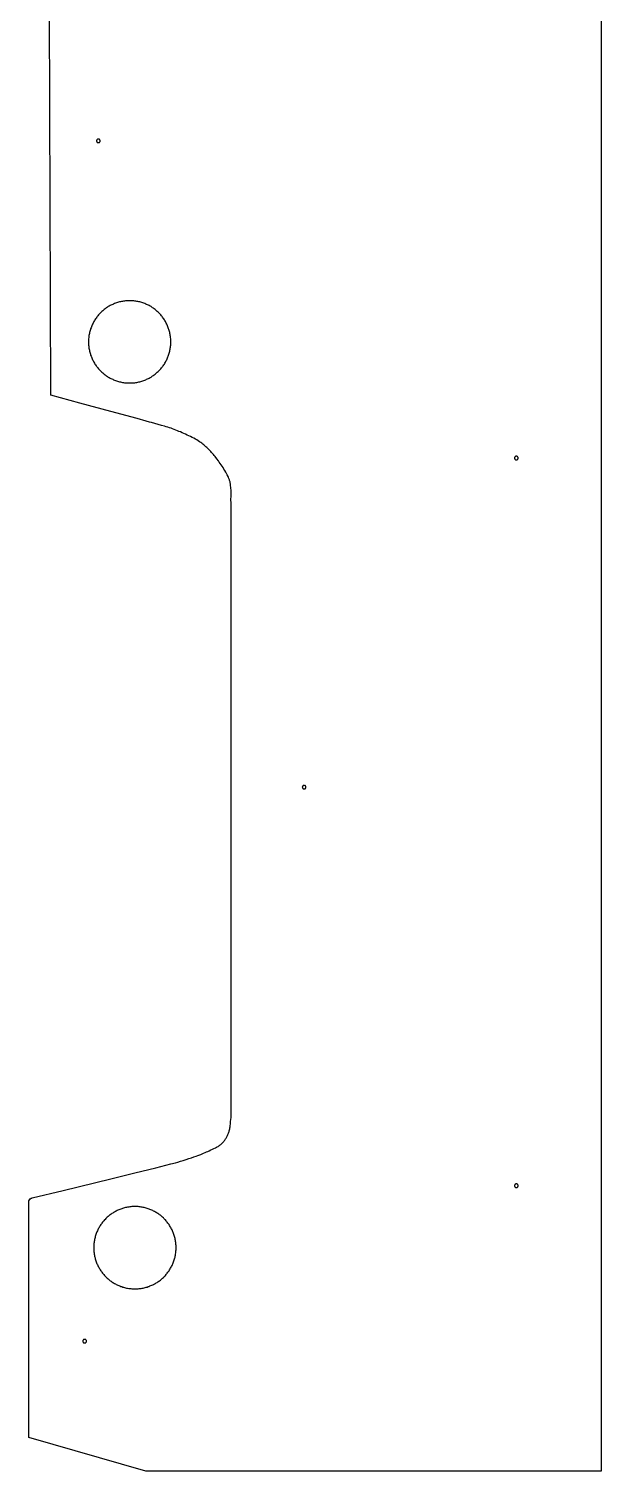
# Model space of a CAD drawing. Extents: x 436 to 6820, y 295 to 5562.
# Drawn here: x 2385 to 3011, y 1912 to 3489 of the extents above; entities that cross this region are included whole.
import ezdxf

# ---------------------------------------------------------------- set-up
doc = ezdxf.new("R2010")
doc.units = 0
doc.layers.add('Default_Layer', color=1, linetype='CONTINUOUS')

msp = doc.modelspace()

# ---------------------------------------------------------------- linework, layer by layer
at = {"layer": 'Default_Layer'}
msp.add_lwpolyline([(3010.9, 3863.2), (3010.9, 3375.3), (3010.9, 2887.5), (3010.9, 2399.6), (3010.9, 1911.7), (2512.9, 1911.7), (2385.1, 1948.3), (2385.1, 2206.2, -0.276741), (2387.5, 2210.1), (2387.8, 2210.2), (2388.1, 2210.3), (2388.5, 2210.4), (2388.9, 2210.5), (2422.8, 2218.8), (2474.9, 2231.6), (2501.1, 2238), (2523.8, 2243.6), (2540.4, 2247.8), (2545.5, 2249.1), (2548.2, 2249.8), (2551, 2250.6), (2554, 2251.5), (2557.1, 2252.5), (2560.1, 2253.5), (2563, 2254.5), (2565.7, 2255.4), (2568, 2256.3), (2569.8, 2256.9), (2573, 2258.2), (2574.6, 2258.8), (2576.2, 2259.4), (2577.8, 2260.1), (2579.3, 2260.8), (2580.9, 2261.5), (2582.4, 2262.2), (2584, 2263), (2585.8, 2263.8), (2587.5, 2264.6), (2589.3, 2265.5), (2590.2, 2266), (2591.1, 2266.4), (2592, 2266.9), (2592.8, 2267.4), (2593.6, 2268), (2594.4, 2268.5), (2595.1, 2269.1), (2595.8, 2269.7), (2596.4, 2270.3), (2597, 2270.9), (2597.6, 2271.6), (2598.2, 2272.2), (2598.7, 2272.9), (2599.3, 2273.6), (2599.8, 2274.4), (2600.3, 2275.1), (2600.7, 2275.9), (2601.2, 2276.6), (2601.6, 2277.4), (2602, 2278.2), (2602.4, 2279), (2602.8, 2279.8), (2603.1, 2280.6), (2603.5, 2281.4), (2603.8, 2282.3), (2604, 2283.2), (2604.3, 2284.1), (2604.5, 2285.1), (2604.8, 2286.2), (2604.9, 2287.2), (2605.1, 2288.3), (2605.3, 2289.4), (2605.6, 2291.7), (2605.8, 2294), (2606, 2296.3), (2606.2, 2298.5), (2606.2, 2299.6), (2606.3, 2302), (2606.3, 2310), (2606.3, 2322.1), (2606.4, 2337.7), (2606.4, 2377.9), (2606.3, 2426.9), (2606.2, 2536), (2606.2, 2588.7), (2606.2, 2635.2), (2606.2, 2681.5), (2606.2, 2734), (2606.3, 2842.6), (2606.3, 2891.5), (2606.3, 2931.7), (2606.2, 2959.7), (2606.2, 2968), (2606.2, 2970.5), (2606.2, 2971.8), (2606.1, 2973.3), (2606.1, 2974.8), (2606.2, 2977.8), (2606.2, 2980.7), (2606.2, 2982.2), (2606.2, 2983.7), (2606.2, 2985.2), (2606.1, 2986.7), (2606, 2988.1), (2605.8, 2989.6), (2605.6, 2991), (2605.5, 2991.8), (2605.4, 2992.5), (2605.2, 2993.2), (2605.1, 2993.9), (2604.9, 2994.6), (2604.7, 2995.3), (2604.4, 2996), (2604.2, 2996.8), (2603.9, 2997.5), (2603.6, 2998.2), (2603.3, 2999), (2602.9, 2999.8), (2602.1, 3001.4), (2601.3, 3002.9), (2600.4, 3004.6), (2599.5, 3006.2), (2598.5, 3007.8), (2597.5, 3009.4), (2596.5, 3010.9), (2595.4, 3012.5), (2594.4, 3013.9), (2593.4, 3015.4), (2592.4, 3016.7), (2590.5, 3019.2), (2588.7, 3021.5), (2587.8, 3022.7), (2586.9, 3023.8), (2585.9, 3024.9), (2585, 3026.1), (2584, 3027.2), (2583, 3028.2), (2582, 3029.3), (2581, 3030.3), (2579.9, 3031.3), (2578.8, 3032.3), (2577.7, 3033.3), (2576.6, 3034.3), (2575.5, 3035.2), (2574.3, 3036.1), (2573.1, 3036.9), (2571.8, 3037.8), (2570.3, 3038.7), (2568.8, 3039.7), (2567.2, 3040.6), (2565.5, 3041.5), (2563.8, 3042.4), (2562, 3043.3), (2560.2, 3044.2), (2558.4, 3045.1), (2556.5, 3045.9), (2554.7, 3046.8), (2552.9, 3047.6), (2551.1, 3048.4), (2549.3, 3049.1), (2547.5, 3049.8), (2545.8, 3050.5), (2544.1, 3051.2), (2542.3, 3051.8), (2540.6, 3052.4), (2538.8, 3053), (2537.1, 3053.5), (2535.3, 3054.1), (2533.5, 3054.6), (2530, 3055.6), (2526.4, 3056.6), (2522.8, 3057.6), (2519.2, 3058.6), (2516.9, 3059.3), (2513.4, 3060.2), (2503.4, 3063), (2474.8, 3070.8), (2441, 3080), (2409.3, 3088.6), (2409.3, 3088.6), (2407.7, 3508.9)], format="xyb", dxfattribs=at)
for points in [[(2461.1, 3364.9), (2461.4, 3364.9), (2461.6, 3364.9), (2461.7, 3364.9), (2461.9, 3365), (2462.1, 3365.1), (2462.3, 3365.2), (2462.4, 3365.3), (2462.6, 3365.4), (2462.7, 3365.6), (2462.8, 3365.7), (2462.9, 3365.9), (2463, 3366.1), (2463.1, 3366.3), (2463.1, 3366.4), (2463.1, 3366.6), (2463.1, 3366.9), (2463.1, 3367.1), (2463.1, 3367.3), (2463.1, 3367.4), (2463, 3367.6), (2462.9, 3367.8), (2462.8, 3368), (2462.7, 3368.1), (2462.6, 3368.3), (2462.4, 3368.4), (2462.3, 3368.5), (2462.1, 3368.6), (2461.9, 3368.7), (2461.7, 3368.8), (2461.6, 3368.8), (2461.4, 3368.8), (2461.1, 3368.9), (2460.9, 3368.8), (2460.7, 3368.8), (2460.6, 3368.8), (2460.4, 3368.7), (2460.2, 3368.6), (2460, 3368.5), (2459.9, 3368.4), (2459.7, 3368.3), (2459.6, 3368.1), (2459.5, 3368), (2459.4, 3367.8), (2459.3, 3367.6), (2459.2, 3367.4), (2459.2, 3367.3), (2459.2, 3367.1), (2459.1, 3366.9), (2459.2, 3366.6), (2459.2, 3366.4), (2459.2, 3366.3), (2459.3, 3366.1), (2459.4, 3365.9), (2459.5, 3365.7), (2459.6, 3365.6), (2459.7, 3365.4), (2459.9, 3365.3), (2460, 3365.2), (2460.2, 3365.1), (2460.4, 3365), (2460.6, 3364.9), (2460.7, 3364.9), (2460.9, 3364.9), (2461.1, 3364.9)], [(2495.4, 3102), (2496.5, 3102), (2497.7, 3102), (2498.8, 3102.1), (2500, 3102.2), (2501.1, 3102.3), (2502.2, 3102.5), (2503.3, 3102.7), (2504.4, 3102.9), (2505.5, 3103.1), (2506.6, 3103.4), (2507.7, 3103.7), (2508.7, 3104), (2509.8, 3104.3), (2510.8, 3104.7), (2511.9, 3105.1), (2512.9, 3105.5), (2513.9, 3106), (2514.9, 3106.4), (2515.8, 3106.9), (2516.8, 3107.4), (2517.8, 3107.9), (2518.7, 3108.5), (2519.6, 3109.1), (2520.5, 3109.7), (2521.4, 3110.3), (2522.3, 3110.9), (2523.1, 3111.6), (2524, 3112.3), (2524.8, 3113), (2525.6, 3113.7), (2526.4, 3114.4), (2527.2, 3115.2), (2527.9, 3115.9), (2528.7, 3116.7), (2529.4, 3117.5), (2530.1, 3118.4), (2530.8, 3119.2), (2531.4, 3120.1), (2532.1, 3120.9), (2532.7, 3121.8), (2533.3, 3122.7), (2533.8, 3123.7), (2534.4, 3124.6), (2534.9, 3125.5), (2535.4, 3126.5), (2535.9, 3127.5), (2536.4, 3128.5), (2536.8, 3129.5), (2537.2, 3130.5), (2537.6, 3131.5), (2538, 3132.6), (2538.3, 3133.6), (2538.7, 3134.7), (2538.9, 3135.7), (2539.2, 3136.8), (2539.4, 3137.9), (2539.7, 3139), (2539.8, 3140.1), (2540, 3141.3), (2540.1, 3142.4), (2540.2, 3143.5), (2540.3, 3144.7), (2540.3, 3145.8), (2540.4, 3147), (2540.3, 3148.1), (2540.3, 3149.3), (2540.2, 3150.4), (2540.1, 3151.6), (2540, 3152.7), (2539.8, 3153.8), (2539.7, 3155), (2539.4, 3156.1), (2539.2, 3157.1), (2538.9, 3158.2), (2538.7, 3159.3), (2538.3, 3160.4), (2538, 3161.4), (2537.6, 3162.5), (2537.2, 3163.5), (2536.8, 3164.5), (2536.4, 3165.5), (2535.9, 3166.5), (2535.4, 3167.5), (2534.9, 3168.4), (2534.4, 3169.4), (2533.8, 3170.3), (2533.3, 3171.2), (2532.7, 3172.1), (2532.1, 3173), (2531.4, 3173.9), (2530.8, 3174.8), (2530.1, 3175.6), (2529.4, 3176.4), (2528.7, 3177.2), (2527.9, 3178), (2527.2, 3178.8), (2526.4, 3179.6), (2525.6, 3180.3), (2524.8, 3181), (2524, 3181.7), (2523.1, 3182.4), (2522.3, 3183), (2521.4, 3183.7), (2520.5, 3184.3), (2519.6, 3184.9), (2518.7, 3185.5), (2517.8, 3186), (2516.8, 3186.6), (2515.8, 3187.1), (2514.9, 3187.5), (2513.9, 3188), (2512.9, 3188.4), (2511.9, 3188.9), (2510.8, 3189.3), (2509.8, 3189.6), (2508.7, 3190), (2507.7, 3190.3), (2506.6, 3190.6), (2505.5, 3190.8), (2504.4, 3191.1), (2503.3, 3191.3), (2502.2, 3191.5), (2501.1, 3191.6), (2500, 3191.8), (2498.8, 3191.9), (2497.7, 3191.9), (2496.5, 3192), (2495.4, 3192), (2494.2, 3192), (2493, 3191.9), (2491.9, 3191.9), (2490.8, 3191.8), (2489.6, 3191.6), (2488.5, 3191.5), (2487.4, 3191.3), (2486.3, 3191.1), (2485.2, 3190.8), (2484.1, 3190.6), (2483, 3190.3), (2482, 3190), (2480.9, 3189.6), (2479.9, 3189.3), (2478.9, 3188.9), (2477.8, 3188.4), (2476.8, 3188), (2475.8, 3187.5), (2474.9, 3187.1), (2473.9, 3186.6), (2473, 3186), (2472, 3185.5), (2471.1, 3184.9), (2470.2, 3184.3), (2469.3, 3183.7), (2468.4, 3183), (2467.6, 3182.4), (2466.7, 3181.7), (2465.9, 3181), (2465.1, 3180.3), (2464.3, 3179.6), (2463.5, 3178.8), (2462.8, 3178), (2462, 3177.2), (2461.3, 3176.4), (2460.6, 3175.6), (2460, 3174.8), (2459.3, 3173.9), (2458.7, 3173), (2458, 3172.1), (2457.4, 3171.2), (2456.9, 3170.3), (2456.3, 3169.4), (2455.8, 3168.4), (2455.3, 3167.5), (2454.8, 3166.5), (2454.3, 3165.5), (2453.9, 3164.5), (2453.5, 3163.5), (2453.1, 3162.5), (2452.7, 3161.4), (2452.4, 3160.4), (2452.1, 3159.3), (2451.8, 3158.2), (2451.5, 3157.1), (2451.3, 3156.1), (2451.1, 3155), (2450.9, 3153.8), (2450.7, 3152.7), (2450.6, 3151.6), (2450.5, 3150.4), (2450.4, 3149.3), (2450.4, 3148.1), (2450.4, 3147), (2450.4, 3145.8), (2450.4, 3144.7), (2450.5, 3143.5), (2450.6, 3142.4), (2450.7, 3141.3), (2450.9, 3140.1), (2451.1, 3139), (2451.3, 3137.9), (2451.5, 3136.8), (2451.8, 3135.7), (2452.1, 3134.7), (2452.4, 3133.6), (2452.7, 3132.6), (2453.1, 3131.5), (2453.5, 3130.5), (2453.9, 3129.5), (2454.3, 3128.5), (2454.8, 3127.5), (2455.3, 3126.5), (2455.8, 3125.5), (2456.3, 3124.6), (2456.9, 3123.7), (2457.4, 3122.7), (2458, 3121.8), (2458.7, 3120.9), (2459.3, 3120.1), (2460, 3119.2), (2460.6, 3118.4), (2461.3, 3117.5), (2462, 3116.7), (2462.8, 3115.9), (2463.5, 3115.2), (2464.3, 3114.4), (2465.1, 3113.7), (2465.9, 3113), (2466.7, 3112.3), (2467.6, 3111.6), (2468.4, 3110.9), (2469.3, 3110.3), (2470.2, 3109.7), (2471.1, 3109.1), (2472, 3108.5), (2473, 3107.9), (2473.9, 3107.4), (2474.9, 3106.9), (2475.8, 3106.4), (2476.8, 3106), (2477.8, 3105.5), (2478.9, 3105.1), (2479.9, 3104.7), (2480.9, 3104.3), (2482, 3104), (2483, 3103.7), (2484.1, 3103.4), (2485.2, 3103.1), (2486.3, 3102.9), (2487.4, 3102.7), (2488.5, 3102.5), (2489.6, 3102.3), (2490.8, 3102.2), (2491.9, 3102.1), (2493, 3102), (2494.2, 3102), (2495.4, 3102)], [(2918.1, 3017.9), (2918.4, 3017.9), (2918.6, 3017.9), (2918.7, 3017.9), (2918.9, 3018), (2919.1, 3018.1), (2919.3, 3018.2), (2919.4, 3018.3), (2919.6, 3018.4), (2919.7, 3018.6), (2919.8, 3018.7), (2919.9, 3018.9), (2920, 3019.1), (2920.1, 3019.3), (2920.1, 3019.4), (2920.1, 3019.6), (2920.1, 3019.9), (2920.1, 3020.1), (2920.1, 3020.3), (2920.1, 3020.4), (2920, 3020.6), (2919.9, 3020.8), (2919.8, 3021), (2919.7, 3021.1), (2919.6, 3021.3), (2919.4, 3021.4), (2919.3, 3021.5), (2919.1, 3021.6), (2918.9, 3021.7), (2918.7, 3021.8), (2918.6, 3021.8), (2918.4, 3021.8), (2918.1, 3021.9), (2917.9, 3021.8), (2917.7, 3021.8), (2917.6, 3021.8), (2917.4, 3021.7), (2917.2, 3021.6), (2917, 3021.5), (2916.9, 3021.4), (2916.7, 3021.3), (2916.6, 3021.1), (2916.5, 3021), (2916.4, 3020.8), (2916.3, 3020.6), (2916.2, 3020.4), (2916.2, 3020.3), (2916.2, 3020.1), (2916.1, 3019.9), (2916.2, 3019.6), (2916.2, 3019.4), (2916.2, 3019.3), (2916.3, 3019.1), (2916.4, 3018.9), (2916.5, 3018.7), (2916.6, 3018.6), (2916.7, 3018.4), (2916.9, 3018.3), (2917, 3018.2), (2917.2, 3018.1), (2917.4, 3018), (2917.6, 3017.9), (2917.7, 3017.9), (2917.9, 3017.9), (2918.1, 3017.9)], [(2686.1, 2657.9), (2686.4, 2657.9), (2686.6, 2657.9), (2686.7, 2657.9), (2686.9, 2658), (2687.1, 2658.1), (2687.3, 2658.2), (2687.4, 2658.3), (2687.6, 2658.4), (2687.7, 2658.6), (2687.8, 2658.7), (2687.9, 2658.9), (2688, 2659.1), (2688.1, 2659.3), (2688.1, 2659.4), (2688.1, 2659.6), (2688.1, 2659.9), (2688.1, 2660.1), (2688.1, 2660.3), (2688.1, 2660.4), (2688, 2660.6), (2687.9, 2660.8), (2687.8, 2661), (2687.7, 2661.1), (2687.6, 2661.3), (2687.4, 2661.4), (2687.3, 2661.5), (2687.1, 2661.6), (2686.9, 2661.7), (2686.7, 2661.8), (2686.6, 2661.8), (2686.4, 2661.8), (2686.1, 2661.9), (2685.9, 2661.8), (2685.7, 2661.8), (2685.6, 2661.8), (2685.4, 2661.7), (2685.2, 2661.6), (2685, 2661.5), (2684.9, 2661.4), (2684.7, 2661.3), (2684.6, 2661.1), (2684.5, 2661), (2684.4, 2660.8), (2684.3, 2660.6), (2684.2, 2660.4), (2684.2, 2660.3), (2684.2, 2660.1), (2684.1, 2659.9), (2684.2, 2659.6), (2684.2, 2659.4), (2684.2, 2659.3), (2684.3, 2659.1), (2684.4, 2658.9), (2684.5, 2658.7), (2684.6, 2658.6), (2684.7, 2658.4), (2684.9, 2658.3), (2685, 2658.2), (2685.2, 2658.1), (2685.4, 2658), (2685.6, 2657.9), (2685.7, 2657.9), (2685.9, 2657.9), (2686.1, 2657.9)], [(2918.1, 2221.9), (2918.4, 2221.9), (2918.6, 2221.9), (2918.7, 2221.9), (2918.9, 2222), (2919.1, 2222.1), (2919.3, 2222.2), (2919.4, 2222.3), (2919.6, 2222.4), (2919.7, 2222.6), (2919.8, 2222.7), (2919.9, 2222.9), (2920, 2223.1), (2920.1, 2223.3), (2920.1, 2223.4), (2920.1, 2223.6), (2920.1, 2223.9), (2920.1, 2224.1), (2920.1, 2224.3), (2920.1, 2224.4), (2920, 2224.6), (2919.9, 2224.8), (2919.8, 2225), (2919.7, 2225.1), (2919.6, 2225.3), (2919.4, 2225.4), (2919.3, 2225.5), (2919.1, 2225.6), (2918.9, 2225.7), (2918.7, 2225.8), (2918.6, 2225.8), (2918.4, 2225.8), (2918.1, 2225.9), (2917.9, 2225.8), (2917.7, 2225.8), (2917.6, 2225.8), (2917.4, 2225.7), (2917.2, 2225.6), (2917, 2225.5), (2916.9, 2225.4), (2916.7, 2225.3), (2916.6, 2225.1), (2916.5, 2225), (2916.4, 2224.8), (2916.3, 2224.6), (2916.2, 2224.4), (2916.2, 2224.3), (2916.2, 2224.1), (2916.1, 2223.9), (2916.2, 2223.6), (2916.2, 2223.4), (2916.2, 2223.3), (2916.3, 2223.1), (2916.4, 2222.9), (2916.5, 2222.7), (2916.6, 2222.6), (2916.7, 2222.4), (2916.9, 2222.3), (2917, 2222.2), (2917.2, 2222.1), (2917.4, 2222), (2917.6, 2221.9), (2917.7, 2221.9), (2917.9, 2221.9), (2918.1, 2221.9)], [(2501.1, 2111.1), (2502.3, 2111.1), (2503.4, 2111.2), (2504.6, 2111.2), (2505.7, 2111.3), (2506.8, 2111.5), (2508, 2111.6), (2509.1, 2111.8), (2510.2, 2112), (2511.3, 2112.3), (2512.4, 2112.5), (2513.4, 2112.8), (2514.5, 2113.1), (2515.5, 2113.5), (2516.6, 2113.8), (2517.6, 2114.2), (2518.6, 2114.6), (2519.6, 2115.1), (2520.6, 2115.5), (2521.6, 2116), (2522.6, 2116.5), (2523.5, 2117.1), (2524.4, 2117.6), (2525.4, 2118.2), (2526.3, 2118.8), (2527.2, 2119.4), (2528, 2120), (2528.9, 2120.7), (2529.7, 2121.4), (2530.6, 2122.1), (2531.4, 2122.8), (2532.2, 2123.5), (2532.9, 2124.3), (2533.7, 2125.1), (2534.4, 2125.8), (2535.1, 2126.7), (2535.8, 2127.5), (2536.5, 2128.3), (2537.2, 2129.2), (2537.8, 2130.1), (2538.4, 2130.9), (2539, 2131.8), (2539.6, 2132.8), (2540.1, 2133.7), (2540.7, 2134.7), (2541.2, 2135.6), (2541.7, 2136.6), (2542.1, 2137.6), (2542.6, 2138.6), (2543, 2139.6), (2543.4, 2140.6), (2543.7, 2141.7), (2544.1, 2142.7), (2544.4, 2143.8), (2544.7, 2144.9), (2545, 2145.9), (2545.2, 2147), (2545.4, 2148.1), (2545.6, 2149.2), (2545.7, 2150.4), (2545.9, 2151.5), (2546, 2152.6), (2546.1, 2153.8), (2546.1, 2154.9), (2546.1, 2156.1), (2546.1, 2157.3), (2546.1, 2158.4), (2546, 2159.6), (2545.9, 2160.7), (2545.7, 2161.8), (2545.6, 2163), (2545.4, 2164.1), (2545.2, 2165.2), (2545, 2166.3), (2544.7, 2167.3), (2544.4, 2168.4), (2544.1, 2169.5), (2543.7, 2170.5), (2543.4, 2171.6), (2543, 2172.6), (2542.6, 2173.6), (2542.1, 2174.6), (2541.7, 2175.6), (2541.2, 2176.6), (2540.7, 2177.5), (2540.1, 2178.5), (2539.6, 2179.4), (2539, 2180.4), (2538.4, 2181.3), (2537.8, 2182.2), (2537.2, 2183), (2536.5, 2183.9), (2535.8, 2184.7), (2535.1, 2185.5), (2534.4, 2186.4), (2533.7, 2187.1), (2532.9, 2187.9), (2532.2, 2188.7), (2531.4, 2189.4), (2530.6, 2190.1), (2529.7, 2190.8), (2528.9, 2191.5), (2528, 2192.2), (2527.2, 2192.8), (2526.3, 2193.4), (2525.4, 2194), (2524.4, 2194.6), (2523.5, 2195.1), (2522.6, 2195.7), (2521.6, 2196.2), (2520.6, 2196.7), (2519.6, 2197.1), (2518.6, 2197.6), (2517.6, 2198), (2516.6, 2198.4), (2515.5, 2198.7), (2514.5, 2199.1), (2513.4, 2199.4), (2512.4, 2199.7), (2511.3, 2199.9), (2510.2, 2200.2), (2509.1, 2200.4), (2508, 2200.6), (2506.8, 2200.7), (2505.7, 2200.9), (2504.6, 2201), (2503.4, 2201), (2502.3, 2201.1), (2501.1, 2201.1), (2499.9, 2201.1), (2498.8, 2201), (2497.6, 2201), (2496.5, 2200.9), (2495.4, 2200.7), (2494.3, 2200.6), (2493.1, 2200.4), (2492, 2200.2), (2490.9, 2199.9), (2489.9, 2199.7), (2488.8, 2199.4), (2487.7, 2199.1), (2486.7, 2198.7), (2485.6, 2198.4), (2484.6, 2198), (2483.6, 2197.6), (2482.6, 2197.1), (2481.6, 2196.7), (2480.6, 2196.2), (2479.7, 2195.7), (2478.7, 2195.1), (2477.8, 2194.6), (2476.9, 2194), (2475.9, 2193.4), (2475.1, 2192.8), (2474.2, 2192.2), (2473.3, 2191.5), (2472.5, 2190.8), (2471.7, 2190.1), (2470.9, 2189.4), (2470.1, 2188.7), (2469.3, 2187.9), (2468.5, 2187.1), (2467.8, 2186.4), (2467.1, 2185.5), (2466.4, 2184.7), (2465.7, 2183.9), (2465, 2183), (2464.4, 2182.2), (2463.8, 2181.3), (2463.2, 2180.4), (2462.6, 2179.4), (2462.1, 2178.5), (2461.5, 2177.5), (2461, 2176.6), (2460.5, 2175.6), (2460.1, 2174.6), (2459.6, 2173.6), (2459.2, 2172.6), (2458.8, 2171.6), (2458.5, 2170.5), (2458.1, 2169.5), (2457.8, 2168.4), (2457.5, 2167.3), (2457.3, 2166.3), (2457, 2165.2), (2456.8, 2164.1), (2456.6, 2163), (2456.5, 2161.8), (2456.3, 2160.7), (2456.2, 2159.6), (2456.2, 2158.4), (2456.1, 2157.3), (2456.1, 2156.1), (2456.1, 2154.9), (2456.2, 2153.8), (2456.2, 2152.6), (2456.3, 2151.5), (2456.5, 2150.4), (2456.6, 2149.2), (2456.8, 2148.1), (2457, 2147), (2457.3, 2145.9), (2457.5, 2144.9), (2457.8, 2143.8), (2458.1, 2142.7), (2458.5, 2141.7), (2458.8, 2140.6), (2459.2, 2139.6), (2459.6, 2138.6), (2460.1, 2137.6), (2460.5, 2136.6), (2461, 2135.6), (2461.5, 2134.7), (2462.1, 2133.7), (2462.6, 2132.8), (2463.2, 2131.8), (2463.8, 2130.9), (2464.4, 2130.1), (2465, 2129.2), (2465.7, 2128.3), (2466.4, 2127.5), (2467.1, 2126.7), (2467.8, 2125.8), (2468.5, 2125.1), (2469.3, 2124.3), (2470.1, 2123.5), (2470.9, 2122.8), (2471.7, 2122.1), (2472.5, 2121.4), (2473.3, 2120.7), (2474.2, 2120), (2475.1, 2119.4), (2475.9, 2118.8), (2476.9, 2118.2), (2477.8, 2117.6), (2478.7, 2117.1), (2479.7, 2116.5), (2480.6, 2116), (2481.6, 2115.5), (2482.6, 2115.1), (2483.6, 2114.6), (2484.6, 2114.2), (2485.6, 2113.8), (2486.7, 2113.5), (2487.7, 2113.1), (2488.8, 2112.8), (2489.9, 2112.5), (2490.9, 2112.3), (2492, 2112), (2493.1, 2111.8), (2494.3, 2111.6), (2495.4, 2111.5), (2496.5, 2111.3), (2497.6, 2111.2), (2498.8, 2111.2), (2499.9, 2111.1), (2501.1, 2111.1)], [(2446.1, 2051.9), (2446.4, 2051.9), (2446.6, 2051.9), (2446.7, 2051.9), (2446.9, 2052), (2447.1, 2052.1), (2447.3, 2052.2), (2447.4, 2052.3), (2447.6, 2052.4), (2447.7, 2052.6), (2447.8, 2052.7), (2447.9, 2052.9), (2448, 2053.1), (2448.1, 2053.3), (2448.1, 2053.4), (2448.1, 2053.6), (2448.1, 2053.9), (2448.1, 2054.1), (2448.1, 2054.3), (2448.1, 2054.4), (2448, 2054.6), (2447.9, 2054.8), (2447.8, 2055), (2447.7, 2055.1), (2447.6, 2055.3), (2447.4, 2055.4), (2447.3, 2055.5), (2447.1, 2055.6), (2446.9, 2055.7), (2446.7, 2055.8), (2446.6, 2055.8), (2446.4, 2055.8), (2446.1, 2055.9), (2445.9, 2055.8), (2445.7, 2055.8), (2445.6, 2055.8), (2445.4, 2055.7), (2445.2, 2055.6), (2445, 2055.5), (2444.9, 2055.4), (2444.7, 2055.3), (2444.6, 2055.1), (2444.5, 2055), (2444.4, 2054.8), (2444.3, 2054.6), (2444.2, 2054.4), (2444.2, 2054.3), (2444.2, 2054.1), (2444.1, 2053.9), (2444.2, 2053.6), (2444.2, 2053.4), (2444.2, 2053.3), (2444.3, 2053.1), (2444.4, 2052.9), (2444.5, 2052.7), (2444.6, 2052.6), (2444.7, 2052.4), (2444.9, 2052.3), (2445, 2052.2), (2445.2, 2052.1), (2445.4, 2052), (2445.6, 2051.9), (2445.7, 2051.9), (2445.9, 2051.9), (2446.1, 2051.9)]]:
    msp.add_lwpolyline(points, close=True, dxfattribs=at)

doc.saveas('drawing.dxf')
